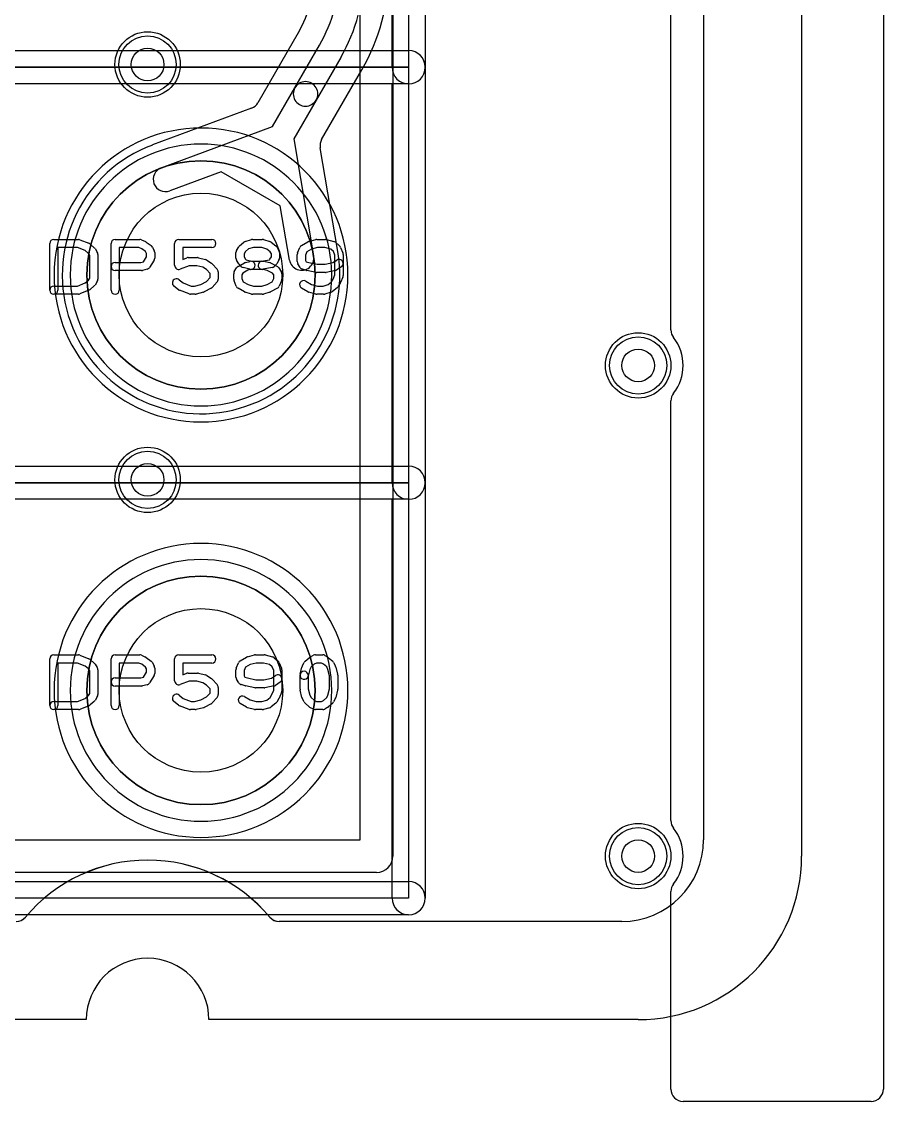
# Model space of a CAD drawing. Extents: x 0 to 20.5, y -0.5 to 20.
# Drawn here: x 15.23 to 20.5, y -0.5 to 6.1 of the extents above; entities that cross this region are included whole.
import ezdxf

# ---------------------------------------------------------------- set-up
doc = ezdxf.new("R2010")
doc.units = 0
for name, color, linetype in [('Hole', 1, 'CONTINUOUS'), ('L1', 3, 'CONTINUOUS'), ('L2', 3, 'CONTINUOUS'), ('L3', 3, 'CONTINUOUS'), ('L4', 3, 'CONTINUOUS'), ('Outline', 7, 'CONTINUOUS'), ('PartsArea-A', 111, 'CONTINUOUS'), ('PartsArea-B', 111, 'CONTINUOUS'), ('PartsSilk-A', 221, 'CONTINUOUS'), ('Resist-A', 2, 'CONTINUOUS'), ('Resist-B', 2, 'CONTINUOUS'), ('Silk-A', 140, 'CONTINUOUS')]:
    doc.layers.add(name, color=color, linetype=linetype)

msp = doc.modelspace()

# ---------------------------------------------------------------- linework, layer by layer
at = {"layer": 'Hole'}
for centre, radius in [((16, 5.84), 0.1), ((16.32649, 4.55283), 0.5), ((19, 4), 0.1), ((16, 3.3), 0.1), ((16.32649, 2.01283), 0.5), ((19, 1), 0.1)]:
    msp.add_circle(centre, radius, dxfattribs=at)
at = {"layer": 'L1'}
for p, q in [((19.4, 14.42503), (19.4, 1.1)), ((18.9, 0.6), (16.80429, 0.6))]:
    msp.add_line(p, q, dxfattribs=at)
for centre, radius in [((16, 5.84), 0.2), ((16.32649, 4.55283), 0.6985), ((19, 4), 0.2), ((16, 3.3), 0.2), ((16.32649, 2.01283), 0.6985), ((19, 1), 0.2)]:
    msp.add_circle(centre, radius, dxfattribs=at)
for centre, radius, start, end in [((16.32649, 4.55283), 0.89854, 90, -90), ((16.32649, 4.55283), 0.89854, -90, 90), ((16.32649, 2.01283), 0.89854, 90, -90), ((16.32649, 2.01283), 0.89854, -90, 90), ((18.9, 1.1), 0.5, -90, 0), ((16, -0.00002), 0.97501, 40.036559, 139.994291), ((15.19573, 0.67498), 0.07498, -63.434949, -40.006151), ((16.8039, 0.67541), 0.07497, -139.961548, -139.848016), ((16.80426, 0.67498), 0.07497, -140.276628, -135), ((16.80429, 0.67501), 0.07501, -135, -90)]:
    msp.add_arc(centre, radius, start, end, dxfattribs=at)
at = {"layer": 'L2'}
for p, q in [((19.4, 14.53825), (19.4, 1.1)), ((18.9, 0.6), (16.80429, 0.6))]:
    msp.add_line(p, q, dxfattribs=at)
for centre in [(16, 5.84), (19, 4), (16, 3.3), (19, 1)]:
    msp.add_circle(centre, 0.2, dxfattribs=at)
for centre, radius, start, end in [((16.32649, 4.55283), 0.80004, 90, -90), ((16.32649, 4.55283), 0.80004, -90, 90), ((16.32649, 2.01283), 0.80004, 90, -90), ((16.32649, 2.01283), 0.80004, -90, 90), ((18.9, 1.1), 0.5, -90, 0), ((16, -0.00002), 0.97501, 40.036559, 139.994291), ((15.19573, 0.67498), 0.07498, -90.015283, -40.006151), ((16.8039, 0.67541), 0.07497, -139.961548, -139.848016), ((16.80426, 0.67498), 0.07497, -140.276628, -135), ((16.80429, 0.67501), 0.07501, -135, -90)]:
    msp.add_arc(centre, radius, start, end, dxfattribs=at)
at = {"layer": 'L3'}
for p, q in [((19.4, 14.53823), (19.4, 1.1)), ((16.92112, 6.03284), (16.67455, 5.60579)), ((16.90078, 5.69753), (17.05108, 5.95786)), ((17.18098, 5.88286), (17.03068, 5.62253)), ((17.06434, 5.38077), (17.31092, 5.80784)), ((16.76399, 5.4606), (16.90078, 5.69753)), ((17.03068, 5.62253), (16.89389, 5.3856)), ((16.63574, 5.57301), (16.03089, 5.34822)), ((16.08316, 5.20758), (16.76399, 5.4606)), ((16.89389, 5.3856), (17.01518, 4.66948)), ((17.16272, 4.69682), (17.05535, 5.33075)), ((16.44955, 5.18373), (16.13542, 5.06698)), ((16.81132, 4.97486), (16.44955, 5.18373)), ((16.86728, 4.64444), (16.81132, 4.97486)), ((18.9, 0.6), (16.80427, 0.6))]:
    msp.add_line(p, q, dxfattribs=at)
for centre, radius in [((16, 5.84), 0.2), ((16.32649, 4.55283), 0.6985), ((19, 4), 0.2), ((16, 3.3), 0.2), ((19, 1), 0.2)]:
    msp.add_circle(centre, radius, dxfattribs=at)
for centre, radius, start, end in [((16.24996, 6.42038), 0.77499, -29.884449, -0.72602), ((16.25, 6.42035), 0.925, -29.999372, 0), ((16.25, 6.42035), 1.075, -29.999467, 0), ((16.25, 6.42036), 1.22504, -29.999901, 0), ((16.85619, 6.07033), 0.07498, -30.001752, -28.776976), ((16.96573, 5.66003), 0.075, 149.999272, -29.999737), ((16.96573, 5.66003), 0.075, -30.000728, 150.000086), ((16.60962, 5.64328), 0.07498, -69.60944, -30.001752), ((16.10929, 5.13728), 0.22504, 110.388573, 110.801888), ((17.12927, 5.34327), 0.07497, 149.991631, -170.386913), ((16.32648, 4.55282), 0.84854, 110.520482, 9.700654), ((16.00275, 5.41773), 0.07497, -69.478841, -69.200639), ((16.10929, 5.13728), 0.075, 110.389735, -69.612911), ((17.23679, 4.70843), 0.07497, -171.091735, -170.301475), ((16.94123, 4.65696), 0.075, -170.39074, 9.612992), ((16.32649, 2.01283), 0.80004, 90, -90), ((16.32649, 2.01283), 0.80004, -90, 90), ((18.9, 1.1), 0.5, -90, 0), ((16, 0), 0.975, 40.004809, 139.995191), ((15.19573, 0.67497), 0.07497, -90, -40.000298), ((16.80427, 0.67497), 0.07497, -139.999702, -90)]:
    msp.add_arc(centre, radius, start, end, dxfattribs=at)
at = {"layer": 'L4'}
for p, q in [((19.4, 14.42503), (19.4, 1.1)), ((18.9, 0.6), (16.80429, 0.6))]:
    msp.add_line(p, q, dxfattribs=at)
for centre, radius in [((16, 5.84), 0.2), ((16.32649, 4.55283), 0.6985), ((19, 4), 0.2), ((16, 3.3), 0.2), ((16.32649, 2.01283), 0.6985), ((19, 1), 0.2)]:
    msp.add_circle(centre, radius, dxfattribs=at)
for centre, radius, start, end in [((16.32649, 4.55283), 0.89854, 90, -90), ((16.32649, 4.55283), 0.89854, -90, 90), ((16.32649, 2.01283), 0.89854, 90, -90), ((16.32649, 2.01283), 0.89854, -90, 90), ((18.9, 1.1), 0.5, -90, 0), ((16, -0.00002), 0.97501, 40.036559, 139.994291), ((15.19573, 0.67498), 0.07498, -63.434949, -40.006151), ((16.8039, 0.67541), 0.07497, -139.961548, -139.848016), ((16.80426, 0.67498), 0.07497, -140.276628, -135), ((16.80429, 0.67501), 0.07501, -135, -90)]:
    msp.add_arc(centre, radius, start, end, dxfattribs=at)
at = {"layer": 'Outline'}
for p, q in [((20, 15), (20, 1)), ((15.625, 0), (4.375, 0)), ((19, 0), (16.375, 0))]:
    msp.add_line(p, q, dxfattribs=at)
for centre, radius, start, end in [((19, 1), 1, -90, 0), ((16, 0), 0.375, 0, 180)]:
    msp.add_arc(centre, radius, start, end, dxfattribs=at)
at = {"layer": 'PartsArea-A'}
for p, q in [((17.59649, 8.36283), (17.59649, 5.82283)), ((17.59649, 5.82283), (15.05649, 5.82283)), ((15.05649, 5.82283), (17.59649, 5.82283)), ((17.59649, 5.82283), (17.59649, 3.28283)), ((17.59649, 3.28283), (15.05649, 3.28283)), ((15.05649, 3.28283), (17.59649, 3.28283)), ((17.59649, 3.28283), (17.59649, 0.74283)), ((17.59649, 0.74283), (15.05649, 0.74283))]:
    msp.add_line(p, q, dxfattribs=at)
at = {"layer": 'PartsArea-B'}
for centre, start, end in [((16.32649, 4.55283), 0, 180), ((16.32649, 4.55283), 180, 0), ((16.32649, 2.01283), 0, 180), ((16.32649, 2.01283), 180, 0)]:
    msp.add_arc(centre, 0.6985, start, end, dxfattribs=at)
at = {"layer": 'PartsSilk-A'}
for p, q in [((17.69809, 8.36283), (17.69809, 5.82283)), ((17.49489, 5.82283), (17.49489, 8.26123)), ((15.05649, 5.92443), (17.59649, 5.92443)), ((15.05649, 5.92443), (17.59649, 5.92443)), ((17.69809, 5.82283), (17.69809, 3.28283)), ((17.59649, 5.72123), (15.05649, 5.72123)), ((17.49489, 5.72123), (15.05649, 5.72123)), ((17.49489, 3.28283), (17.49489, 5.72123)), ((15.42649, 4.77042), (15.57649, 4.77042)), ((15.58577, 4.76863), (15.64133, 4.74641)), ((15.80149, 4.77042), (15.95149, 4.77042)), ((15.96164, 4.76827), (15.98664, 4.75716)), ((15.99119, 4.75453), (16.02175, 4.73231)), ((16.19038, 4.77042), (16.39316, 4.77042)), ((16.5974, 4.75835), (16.63629, 4.76946)), ((16.64316, 4.77042), (16.70149, 4.77042)), ((16.70836, 4.76946), (16.74725, 4.75835)), ((16.756, 4.75383), (16.78378, 4.73161)), ((16.94187, 4.7338), (16.98076, 4.75602)), ((16.98672, 4.75847), (17.02838, 4.76958)), ((17.03482, 4.77042), (17.0876, 4.77042)), ((17.09366, 4.76967), (17.13811, 4.75856)), ((15.40149, 4.46024), (15.40149, 4.74542)), ((15.57168, 4.72042), (15.45149, 4.72042)), ((15.45149, 4.72042), (15.45149, 4.46024)), ((15.61871, 4.70161), (15.57168, 4.72042)), ((15.63775, 4.68468), (15.61871, 4.70161)), ((15.64866, 4.74189), (15.67366, 4.71967)), ((15.67825, 4.71422), (15.69213, 4.692)), ((15.77649, 4.46024), (15.77649, 4.74542)), ((15.94619, 4.72042), (15.82649, 4.72042)), ((15.82649, 4.72042), (15.82649, 4.46024)), ((15.96392, 4.71254), (15.94619, 4.72042)), ((15.98742, 4.69546), (15.96392, 4.71254)), ((15.99316, 4.68397), (15.98742, 4.69546)), ((16.02941, 4.72327), (16.04052, 4.70105)), ((16.04316, 4.68987), (16.04316, 4.65653)), ((16.16538, 4.61209), (16.16538, 4.74542)), ((16.39316, 4.72042), (16.21538, 4.72042)), ((16.21538, 4.72042), (16.21538, 4.64837)), ((16.54038, 4.65653), (16.54038, 4.68987)), ((16.54418, 4.70312), (16.55807, 4.72534)), ((16.56266, 4.73078), (16.58766, 4.753)), ((16.59856, 4.69579), (16.59038, 4.6827)), ((16.61662, 4.71184), (16.59856, 4.69579)), ((16.64666, 4.72042), (16.61662, 4.71184)), ((16.69799, 4.72042), (16.64666, 4.72042)), ((16.72869, 4.71165), (16.69799, 4.72042)), ((16.74922, 4.69523), (16.72869, 4.71165)), ((16.75705, 4.6827), (16.74922, 4.69523)), ((16.78936, 4.72534), (16.80325, 4.70312)), ((16.80705, 4.68987), (16.80705, 4.65653)), ((16.9173, 4.68838), (16.93119, 4.72171)), ((16.97407, 4.69461), (16.96538, 4.67376)), ((17.00274, 4.71099), (16.97407, 4.69461)), ((17.0381, 4.72042), (17.00274, 4.71099)), ((17.08452, 4.72042), (17.0381, 4.72042)), ((17.12003, 4.71154), (17.08452, 4.72042)), ((17.13617, 4.6972), (17.12003, 4.71154)), ((17.14593, 4.67376), (17.13617, 4.6972)), ((17.14866, 4.753), (17.17366, 4.73078)), ((17.18013, 4.7217), (17.19401, 4.68837)), ((15.64593, 4.67159), (15.63775, 4.68468)), ((15.64593, 4.53407), (15.64593, 4.67159)), ((15.69593, 4.67876), (15.69593, 4.5269)), ((15.80149, 4.62968), (15.95932, 4.62968)), ((15.95932, 4.62968), (15.97441, 4.6337)), ((15.97441, 4.6337), (15.99316, 4.6637)), ((15.99316, 4.6637), (15.99316, 4.68397)), ((16.03936, 4.64328), (16.01158, 4.59884)), ((16.21538, 4.64837), (16.23981, 4.65767)), ((16.24871, 4.65931), (16.30427, 4.65931)), ((16.31033, 4.65856), (16.35477, 4.64745)), ((16.36258, 4.644), (16.39036, 4.62548)), ((16.39492, 4.62158), (16.42548, 4.58825)), ((16.55807, 4.62106), (16.54418, 4.64328)), ((16.55298, 4.60417), (16.59187, 4.62639)), ((16.59038, 4.6827), (16.59038, 4.6637)), ((16.59038, 4.6637), (16.59896, 4.64998)), ((16.59783, 4.62884), (16.62561, 4.63625)), ((16.59896, 4.64998), (16.60331, 4.64563)), ((16.60331, 4.64563), (16.63533, 4.63709)), ((16.63533, 4.63709), (16.7126, 4.63709)), ((16.69659, 4.6366), (16.74473, 4.64623)), ((16.71904, 4.63625), (16.74682, 4.62884)), ((16.74473, 4.64623), (16.74847, 4.64998)), ((16.74847, 4.64998), (16.75705, 4.6637)), ((16.75214, 4.62674), (16.79381, 4.60452)), ((16.75705, 4.6637), (16.75705, 4.6827)), ((16.80325, 4.64328), (16.78936, 4.62106)), ((16.91538, 4.63431), (16.91538, 4.67876)), ((16.96538, 4.67376), (16.96538, 4.64148)), ((16.96538, 4.64148), (16.97045, 4.63337)), ((16.97045, 4.63337), (16.98529, 4.62897)), ((16.98529, 4.62897), (17.0373, 4.61857)), ((17.08512, 4.61857), (17.13341, 4.62822)), ((17.13341, 4.62822), (17.15706, 4.644)), ((17.14593, 4.55413), (17.14593, 4.67376)), ((17.19593, 4.67876), (17.19593, 4.54913)), ((15.9626, 4.57968), (15.80149, 4.57968)), ((15.99682, 4.58793), (15.96904, 4.58052)), ((16.25331, 4.60931), (16.19928, 4.58873)), ((16.30119, 4.60931), (16.25331, 4.60931)), ((16.33845, 4.6), (16.30119, 4.60931)), ((16.36011, 4.58556), (16.33845, 4.6)), ((16.38205, 4.56162), (16.36011, 4.58556)), ((16.38205, 4.53663), (16.38205, 4.56162)), ((16.43205, 4.57135), (16.43205, 4.5269)), ((16.52649, 4.5269), (16.52649, 4.56024)), ((16.53029, 4.57349), (16.54418, 4.59571)), ((16.5727, 4.60552), (16.56159, 4.61663)), ((16.58324, 4.56387), (16.57649, 4.55307)), ((16.61385, 4.58136), (16.58324, 4.56387)), ((16.62561, 4.58793), (16.58394, 4.59904)), ((16.63849, 4.58793), (16.61385, 4.58136)), ((16.70932, 4.58709), (16.63205, 4.58709)), ((16.76195, 4.59869), (16.70639, 4.58758)), ((16.73116, 4.58127), (16.70932, 4.58709)), ((16.76439, 4.56355), (16.73116, 4.58127)), ((16.77093, 4.55307), (16.76439, 4.56355)), ((16.78584, 4.61663), (16.77473, 4.60552)), ((16.80325, 4.5957), (16.81713, 4.57348)), ((16.82093, 4.56024), (16.82093, 4.5269)), ((16.93307, 4.59884), (16.91918, 4.62106)), ((16.97217, 4.58071), (16.94717, 4.58812)), ((17.02992, 4.56906), (16.97437, 4.58017)), ((17.0876, 4.56857), (17.03482, 4.56857)), ((17.0373, 4.61857), (17.08512, 4.61857)), ((17.14806, 4.58017), (17.0925, 4.56906)), ((17.1848, 4.6024), (17.15703, 4.58388)), ((15.57168, 4.48524), (15.61871, 4.50405)), ((15.61871, 4.50405), (15.63775, 4.52098)), ((15.63775, 4.52098), (15.64593, 4.53407)), ((15.69213, 4.51366), (15.67825, 4.49144)), ((16.19211, 4.5242), (16.21683, 4.50443)), ((16.21683, 4.50443), (16.2672, 4.48524)), ((16.2873, 4.48524), (16.32577, 4.49486)), ((16.32577, 4.49486), (16.36095, 4.51362)), ((16.36095, 4.51362), (16.38205, 4.53663)), ((16.42548, 4.51), (16.39492, 4.47667)), ((16.5423, 4.48395), (16.52841, 4.51728)), ((16.57649, 4.55307), (16.57649, 4.5319)), ((16.57649, 4.5319), (16.58518, 4.51105)), ((16.58518, 4.51105), (16.61405, 4.49456)), ((16.61405, 4.49456), (16.64666, 4.48524)), ((16.69799, 4.48524), (16.73096, 4.49466)), ((16.73096, 4.49466), (16.76241, 4.51143)), ((16.76241, 4.51143), (16.77093, 4.5319)), ((16.77093, 4.5319), (16.77093, 4.55307)), ((16.81901, 4.51729), (16.80513, 4.48396)), ((16.96667, 4.51528), (17.00274, 4.49467)), ((17.00274, 4.49467), (17.0381, 4.48524)), ((17.07299, 4.48524), (17.10369, 4.49401)), ((17.10369, 4.49401), (17.12422, 4.51043)), ((17.12422, 4.51043), (17.13476, 4.5273)), ((17.13476, 4.5273), (17.14593, 4.55413)), ((17.17825, 4.50254), (17.16436, 4.48032)), ((17.19401, 4.53952), (17.18013, 4.50618)), ((15.42649, 4.48524), (15.57168, 4.48524)), ((15.57649, 4.43524), (15.42649, 4.43524)), ((15.64133, 4.45925), (15.58577, 4.43703)), ((15.67366, 4.48599), (15.64866, 4.46377)), ((16.18865, 4.46294), (16.16087, 4.48516)), ((16.2537, 4.43688), (16.19537, 4.4591)), ((16.29038, 4.43524), (16.2626, 4.43524)), ((16.2672, 4.48524), (16.2873, 4.48524)), ((16.34088, 4.4471), (16.29644, 4.43599)), ((16.38825, 4.47151), (16.34658, 4.44929)), ((16.59187, 4.44964), (16.55298, 4.47186)), ((16.63629, 4.4362), (16.5974, 4.44731)), ((16.70149, 4.43524), (16.64316, 4.43524)), ((16.64666, 4.48524), (16.69799, 4.48524)), ((16.74725, 4.44731), (16.70836, 4.4362)), ((16.79381, 4.47151), (16.75214, 4.44929)), ((16.98076, 4.44964), (16.94187, 4.47186)), ((17.02838, 4.43608), (16.98672, 4.44719)), ((17.07649, 4.43524), (17.03482, 4.43524)), ((17.0381, 4.48524), (17.07299, 4.48524)), ((17.12225, 4.44731), (17.08336, 4.4362)), ((17.15878, 4.47405), (17.131, 4.45183)), ((15.05649, 3.38443), (17.59649, 3.38443)), ((15.05649, 3.38443), (17.59649, 3.38443)), ((17.69809, 3.28283), (17.69809, 0.74283)), ((17.59649, 3.18123), (15.05649, 3.18123)), ((17.49489, 3.18123), (15.05649, 3.18123)), ((17.49489, 0.74283), (17.49489, 3.18123)), ((15.40149, 1.92024), (15.40149, 2.20542)), ((15.42649, 2.23042), (15.57649, 2.23042)), ((15.57168, 2.18042), (15.45149, 2.18042)), ((15.45149, 2.18042), (15.45149, 1.92024)), ((15.61871, 2.16161), (15.57168, 2.18042)), ((15.58577, 2.22863), (15.64133, 2.20641)), ((15.64866, 2.20189), (15.67366, 2.17967)), ((15.77649, 1.92024), (15.77649, 2.20542)), ((15.80149, 2.23042), (15.95149, 2.23042)), ((15.94619, 2.18042), (15.82649, 2.18042)), ((15.82649, 2.18042), (15.82649, 1.92024)), ((15.96392, 2.17254), (15.94619, 2.18042)), ((15.96164, 2.22827), (15.98664, 2.21716)), ((15.99119, 2.21453), (16.02175, 2.19231)), ((16.02941, 2.18327), (16.04052, 2.16105)), ((16.16538, 2.07209), (16.16538, 2.20542)), ((16.19038, 2.23042), (16.39316, 2.23042)), ((16.39316, 2.18042), (16.21538, 2.18042)), ((16.21538, 2.18042), (16.21538, 2.10837)), ((16.5423, 2.14838), (16.55619, 2.18171)), ((16.56687, 2.1938), (16.60576, 2.21602)), ((16.61172, 2.21847), (16.65338, 2.22958)), ((16.6631, 2.18042), (16.62774, 2.17099)), ((16.65982, 2.23042), (16.7126, 2.23042)), ((16.70952, 2.18042), (16.6631, 2.18042)), ((16.74503, 2.17154), (16.70952, 2.18042)), ((16.71866, 2.22967), (16.76311, 2.21856)), ((16.77366, 2.213), (16.79866, 2.19078)), ((16.80513, 2.1817), (16.81901, 2.14837)), ((16.9458, 2.16105), (16.95691, 2.18327)), ((16.96266, 2.19078), (16.98766, 2.213)), ((16.99309, 2.21667), (17.01531, 2.22778)), ((17.03239, 2.18042), (17.01841, 2.17343)), ((17.02649, 2.23042), (17.07093, 2.23042)), ((17.06429, 2.18042), (17.03239, 2.18042)), ((17.07572, 2.17389), (17.06429, 2.18042)), ((17.08333, 2.22713), (17.10278, 2.21602)), ((17.10699, 2.213), (17.13199, 2.19078)), ((17.13774, 2.18327), (17.14885, 2.16105)), ((15.63775, 2.14468), (15.61871, 2.16161)), ((15.64593, 2.13159), (15.63775, 2.14468)), ((15.64593, 1.99407), (15.64593, 2.13159)), ((15.67825, 2.17422), (15.69213, 2.152)), ((15.69593, 2.13876), (15.69593, 1.9869)), ((15.98742, 2.15546), (15.96392, 2.17254)), ((15.97441, 2.0937), (15.99316, 2.1237)), ((15.99316, 2.14397), (15.98742, 2.15546)), ((15.99316, 2.1237), (15.99316, 2.14397)), ((16.04316, 2.14987), (16.04316, 2.11653)), ((16.21538, 2.10837), (16.23981, 2.11767)), ((16.24871, 2.11931), (16.30427, 2.11931)), ((16.31033, 2.11856), (16.35477, 2.10745)), ((16.54038, 2.09431), (16.54038, 2.13876)), ((16.59907, 2.15461), (16.59038, 2.13376)), ((16.59038, 2.13376), (16.59038, 2.10148)), ((16.62774, 2.17099), (16.59907, 2.15461)), ((16.76117, 2.1572), (16.74503, 2.17154)), ((16.77093, 2.13376), (16.76117, 2.1572)), ((16.77093, 2.01413), (16.77093, 2.13376)), ((16.82093, 2.13876), (16.82093, 2.00913)), ((16.9328, 2.11148), (16.94391, 2.15593)), ((16.99175, 2.14114), (16.9813, 2.09936)), ((16.99948, 2.1566), (16.99175, 2.14114)), ((17.01841, 2.17343), (16.99948, 2.1566)), ((17.09517, 2.1566), (17.07572, 2.17389)), ((17.1029, 2.14114), (17.09517, 2.1566)), ((17.1126, 2.10234), (17.1029, 2.14114)), ((17.15074, 2.15593), (17.16185, 2.11148)), ((15.80149, 2.08968), (15.95932, 2.08968)), ((15.95932, 2.08968), (15.97441, 2.0937)), ((15.99682, 2.04793), (15.96904, 2.04052)), ((16.03936, 2.10328), (16.01158, 2.05884)), ((16.25331, 2.06931), (16.19928, 2.04873)), ((16.30119, 2.06931), (16.25331, 2.06931)), ((16.33845, 2.06), (16.30119, 2.06931)), ((16.36011, 2.04556), (16.33845, 2.06)), ((16.36258, 2.104), (16.39036, 2.08548)), ((16.39492, 2.08158), (16.42548, 2.04825)), ((16.55807, 2.05884), (16.54418, 2.08106)), ((16.59717, 2.04071), (16.57217, 2.04812)), ((16.59038, 2.10148), (16.59545, 2.09337)), ((16.59545, 2.09337), (16.61029, 2.08897)), ((16.61029, 2.08897), (16.6623, 2.07857)), ((16.6623, 2.07857), (16.71012, 2.07857)), ((16.71012, 2.07857), (16.75841, 2.08822)), ((16.75841, 2.08822), (16.78206, 2.104)), ((16.8098, 2.0624), (16.78203, 2.04388)), ((16.93205, 2.02024), (16.93205, 2.10542)), ((16.98205, 2.10542), (16.98205, 2.02332)), ((17.1126, 2.02332), (17.1126, 2.10234)), ((17.1626, 2.10542), (17.1626, 2.02024)), ((15.61871, 1.96405), (15.63775, 1.98098)), ((15.63775, 1.98098), (15.64593, 1.99407)), ((15.9626, 2.03968), (15.80149, 2.03968)), ((16.19211, 1.9842), (16.21683, 1.96443)), ((16.38205, 2.02162), (16.36011, 2.04556)), ((16.36095, 1.97362), (16.38205, 1.99663)), ((16.38205, 1.99663), (16.38205, 2.02162)), ((16.43205, 2.03135), (16.43205, 1.9869)), ((16.65492, 2.02906), (16.59937, 2.04017)), ((16.7126, 2.02857), (16.65982, 2.02857)), ((16.77306, 2.04017), (16.7175, 2.02906)), ((16.74922, 1.97043), (16.75976, 1.9873)), ((16.75976, 1.9873), (16.77093, 2.01413)), ((16.81901, 1.99952), (16.80513, 1.96618)), ((16.94391, 1.96973), (16.9328, 2.01418)), ((16.98205, 2.02332), (16.99175, 1.98452)), ((16.99175, 1.98452), (16.99948, 1.96906)), ((17.09517, 1.96906), (17.1029, 1.98452)), ((17.1029, 1.98452), (17.1126, 2.02332)), ((17.16185, 2.01418), (17.15074, 1.96973)), ((15.42649, 1.94524), (15.57168, 1.94524)), ((15.57168, 1.94524), (15.61871, 1.96405)), ((15.64133, 1.91925), (15.58577, 1.89703)), ((15.67366, 1.94599), (15.64866, 1.92377)), ((15.69213, 1.97366), (15.67825, 1.95144)), ((16.18865, 1.92294), (16.16087, 1.94516)), ((16.2537, 1.89688), (16.19537, 1.9191)), ((16.21683, 1.96443), (16.2672, 1.94524)), ((16.2672, 1.94524), (16.2873, 1.94524)), ((16.2873, 1.94524), (16.32577, 1.95486)), ((16.32577, 1.95486), (16.36095, 1.97362)), ((16.38825, 1.93151), (16.34658, 1.90929)), ((16.42548, 1.97), (16.39492, 1.93667)), ((16.60576, 1.90964), (16.56687, 1.93186)), ((16.59167, 1.97528), (16.62774, 1.95467)), ((16.62774, 1.95467), (16.6631, 1.94524)), ((16.6631, 1.94524), (16.69799, 1.94524)), ((16.69799, 1.94524), (16.72869, 1.95401)), ((16.72869, 1.95401), (16.74922, 1.97043)), ((16.78378, 1.93405), (16.756, 1.91183)), ((16.80325, 1.96254), (16.78936, 1.94032)), ((16.95691, 1.94239), (16.9458, 1.96461)), ((16.98766, 1.91266), (16.96266, 1.93488)), ((16.99948, 1.96906), (17.01841, 1.95223)), ((17.01841, 1.95223), (17.03239, 1.94524)), ((17.03239, 1.94524), (17.06429, 1.94524)), ((17.06429, 1.94524), (17.07572, 1.95177)), ((17.07572, 1.95177), (17.09517, 1.96906)), ((17.13199, 1.93488), (17.10699, 1.91266)), ((17.14885, 1.96461), (17.13774, 1.94239)), ((15.57649, 1.89524), (15.42649, 1.89524)), ((16.29038, 1.89524), (16.2626, 1.89524)), ((16.34088, 1.9071), (16.29644, 1.89599)), ((16.65338, 1.89608), (16.61172, 1.90719)), ((16.70149, 1.89524), (16.65982, 1.89524)), ((16.74725, 1.90731), (16.70836, 1.8962)), ((17.01531, 1.89788), (16.99309, 1.90899)), ((17.07093, 1.89524), (17.02649, 1.89524)), ((17.10278, 1.90964), (17.08333, 1.89853)), ((15.05649, 0.84443), (17.59649, 0.84443)), ((17.59649, 0.64123), (15.05649, 0.64123))]:
    msp.add_line(p, q, dxfattribs=at)
for centre, radius, start, end in [((17.59649, 5.82283), 0.1016, -90, 90), ((17.59649, 5.82283), 0.1016, 0, 90), ((17.59649, 5.82283), 0.1016, 180, 0), ((15.42649, 4.74542), 0.025, 90, 180), ((15.57649, 4.74542), 0.025, 68.207103, 90), ((15.80149, 4.74542), 0.025, 90, 180), ((15.95149, 4.74542), 0.025, 66.049145, 90), ((15.97649, 4.73431), 0.025, 53.982737, 66.039637), ((16.19038, 4.74542), 0.025, 90, 180), ((16.39316, 4.74542), 0.025, -90, 90), ((16.60427, 4.73431), 0.025, 105.948544, 131.62783), ((16.64316, 4.74542), 0.025, 90, 105.948544), ((16.70149, 4.74542), 0.025, 74.051456, 90), ((16.74038, 4.73431), 0.025, 51.333033, 74.051456), ((16.99316, 4.73431), 0.025, 104.925513, 119.741708), ((17.03482, 4.74542), 0.025, 90, 104.932273), ((17.0876, 4.74542), 0.025, 75.969316, 90), ((17.13205, 4.73431), 0.025, 48.372169, 75.96679), ((15.63205, 4.7232), 0.025, 48.372169, 68.202147), ((15.65705, 4.70098), 0.025, 31.985944, 48.369306), ((15.67093, 4.67876), 0.025, 0, 31.991474), ((16.00705, 4.71209), 0.025, 26.565051, 53.979316), ((16.01816, 4.68987), 0.025, 0, 26.565051), ((16.56538, 4.68987), 0.025, 147.994617, 180), ((16.57927, 4.71209), 0.025, 131.627831, 147.994617), ((16.76816, 4.71209), 0.025, 32.005383, 51.333033), ((16.78205, 4.68987), 0.025, 0, 32.005383), ((16.94038, 4.67876), 0.025, 157.373085, 180), ((16.95427, 4.71209), 0.025, 119.733511, 157.376473), ((17.15705, 4.71209), 0.025, 22.605762, 48.369306), ((17.17093, 4.67876), 0.025, 0, 22.608878), ((15.80149, 4.60468), 0.025, 90, -90), ((16.01816, 4.65653), 0.025, -32.005383, 0), ((16.24871, 4.63431), 0.025, 90, 110.853641), ((16.30427, 4.63431), 0.025, 75.969316, 90), ((16.34871, 4.6232), 0.025, 56.303576, 75.963757), ((16.37649, 4.60468), 0.025, 42.5203, 56.309933), ((16.56538, 4.65653), 0.025, 180, -147.994617), ((16.60427, 4.60468), 0.025, 104.925513, 119.741708), ((16.63205, 4.61209), 0.025, -75.074487, 104.935268), ((16.70149, 4.61209), 0.025, 101.305437, -78.692051), ((16.7126, 4.61209), 0.025, 75.074487, 90), ((16.74038, 4.60468), 0.025, 61.938299, 75.064732), ((16.78205, 4.65653), 0.025, -32.005383, 0), ((16.94038, 4.63431), 0.025, 180, -147.989981), ((17.17093, 4.6232), 0.025, -56.303576, 123.699589), ((15.9626, 4.60468), 0.025, -90, -75.064732), ((15.99038, 4.61209), 0.025, -75.074487, -32.010019), ((16.19038, 4.61209), 0.025, 180, -69.143502), ((16.40705, 4.57135), 0.025, 0, 42.517452), ((16.55149, 4.56024), 0.025, 147.994617, 180), ((16.56538, 4.58246), 0.025, 119.733511, 147.989981), ((16.57927, 4.63431), 0.025, -147.994617, -135), ((16.59038, 4.6232), 0.025, -135, -104.925513), ((16.63205, 4.61209), 0.025, -104.925513, -90), ((16.75705, 4.6232), 0.025, -78.694563, -45), ((16.76816, 4.63431), 0.025, -45, -32.005383), ((16.78205, 4.58246), 0.025, 31.985944, 61.931795), ((16.79593, 4.56024), 0.025, 0, 31.991474), ((16.95427, 4.61209), 0.025, -147.994617, -106.509823), ((16.97927, 4.60468), 0.025, -106.499478, -101.309932), ((17.03482, 4.59357), 0.025, -101.305437, -90), ((17.0876, 4.59357), 0.025, -90, -78.692051), ((17.14316, 4.60468), 0.025, -78.694563, -56.300411), ((15.65705, 4.50468), 0.025, -48.372169, -31.991474), ((15.67093, 4.5269), 0.025, -31.985944, 0), ((16.17649, 4.50468), 0.025, 51.333033, -128.654777), ((16.40705, 4.5269), 0.025, -42.5203, 0), ((16.55149, 4.5269), 0.025, 180, -157.376473), ((16.79593, 4.5269), 0.025, -22.605762, 0), ((16.95427, 4.49357), 0.025, 60.266489, -119.741708), ((17.15705, 4.51579), 0.025, -32.005383, -22.602779), ((17.17093, 4.54913), 0.025, -22.605762, 0), ((15.42649, 4.46024), 0.025, 90, -90), ((15.42649, 4.46024), 0.025, 180, 0), ((15.57649, 4.46024), 0.025, -90, -68.202147), ((15.63205, 4.48246), 0.025, -68.207103, -48.369306), ((15.80149, 4.46024), 0.025, 180, 0), ((16.20427, 4.48246), 0.025, -128.666967, -110.853641), ((16.2626, 4.46024), 0.025, -110.856498, -90), ((16.29038, 4.46024), 0.025, -90, -75.963757), ((16.33482, 4.47135), 0.025, -75.969316, -61.931795), ((16.37649, 4.49357), 0.025, -61.938299, -42.517452), ((16.56538, 4.49357), 0.025, -157.373085, -119.741708), ((16.60427, 4.47135), 0.025, -119.733511, -105.94345), ((16.64316, 4.46024), 0.025, -105.948544, -90), ((16.70149, 4.46024), 0.025, -90, -74.05655), ((16.74038, 4.47135), 0.025, -74.051456, -61.931795), ((16.78205, 4.49357), 0.025, -61.938299, -22.608878), ((16.99316, 4.47135), 0.025, -119.733511, -104.932273), ((17.03482, 4.46024), 0.025, -104.925513, -90), ((17.07649, 4.46024), 0.025, -90, -74.05655), ((17.11538, 4.47135), 0.025, -74.051456, -51.345223), ((17.14316, 4.49357), 0.025, -51.333033, -32.010019), ((17.59649, 3.28283), 0.1016, -90, 90), ((17.59649, 3.28283), 0.1016, 0, 90), ((17.59649, 3.28283), 0.1016, 180, 0), ((15.42649, 2.20542), 0.025, 90, 180), ((15.57649, 2.20542), 0.025, 68.207103, 90), ((15.63205, 2.1832), 0.025, 48.372169, 68.202147), ((15.65705, 2.16098), 0.025, 31.985944, 48.369306), ((15.80149, 2.20542), 0.025, 90, 180), ((15.95149, 2.20542), 0.025, 66.049145, 90), ((15.97649, 2.19431), 0.025, 53.982737, 66.039637), ((16.00705, 2.17209), 0.025, 26.565051, 53.979316), ((16.19038, 2.20542), 0.025, 90, 180), ((16.39316, 2.20542), 0.025, -90, 90), ((16.57927, 2.17209), 0.025, 119.733511, 157.376473), ((16.61816, 2.19431), 0.025, 104.925513, 119.741708), ((16.65982, 2.20542), 0.025, 90, 104.932273), ((16.7126, 2.20542), 0.025, 75.969316, 90), ((16.75705, 2.19431), 0.025, 48.372169, 75.96679), ((16.78205, 2.17209), 0.025, 22.605762, 48.369306), ((16.97927, 2.17209), 0.025, 131.627831, 153.434949), ((17.00427, 2.19431), 0.025, 116.565051, 131.62783), ((17.02649, 2.20542), 0.025, 90, 116.565051), ((17.07093, 2.20542), 0.025, 60.266489, 90), ((17.09038, 2.19431), 0.025, 48.372169, 60.266489), ((17.11538, 2.17209), 0.025, 26.565051, 48.37217), ((15.67093, 2.13876), 0.025, 0, 31.991474), ((16.01816, 2.11653), 0.025, -32.005383, 0), ((16.01816, 2.14987), 0.025, 0, 26.565051), ((16.24871, 2.09431), 0.025, 90, 110.853641), ((16.30427, 2.09431), 0.025, 75.969316, 90), ((16.56538, 2.13876), 0.025, 157.373085, 180), ((16.79593, 2.13876), 0.025, 0, 22.608878), ((16.95705, 2.10542), 0.025, 0, 180), ((16.96816, 2.14987), 0.025, 153.434949, 165.969316), ((17.12649, 2.14987), 0.025, 14.030684, 26.565051), ((15.80149, 2.06468), 0.025, 90, -90), ((15.99038, 2.07209), 0.025, -75.074487, -32.010019), ((16.19038, 2.07209), 0.025, 180, -69.143502), ((16.34871, 2.0832), 0.025, 56.303576, 75.963757), ((16.37649, 2.06468), 0.025, 42.5203, 56.309933), ((16.40705, 2.03135), 0.025, 0, 42.517452), ((16.56538, 2.09431), 0.025, 180, -147.989981), ((16.57927, 2.07209), 0.025, -147.994617, -106.509823), ((16.79593, 2.0832), 0.025, -56.303576, 123.699589), ((16.95705, 2.10542), 0.025, 165.969316, -14.03321), ((17.1376, 2.10542), 0.025, 0, 14.030684), ((15.67093, 1.9869), 0.025, -31.985944, 0), ((15.9626, 2.06468), 0.025, -90, -75.064732), ((16.17649, 1.96468), 0.025, 51.333033, -128.654777), ((16.40705, 1.9869), 0.025, -42.5203, 0), ((16.60427, 2.06468), 0.025, -106.499478, -101.309932), ((16.65982, 2.05357), 0.025, -101.305437, -90), ((16.7126, 2.05357), 0.025, -90, -78.692051), ((16.76816, 2.06468), 0.025, -78.694563, -56.300411), ((16.79593, 2.00913), 0.025, -22.605762, 0), ((16.95705, 2.02024), 0.025, 180, -165.969316), ((17.1376, 2.02024), 0.025, -14.030684, 0), ((15.42649, 1.92024), 0.025, 90, -90), ((15.42649, 1.92024), 0.025, 180, 0), ((15.63205, 1.94246), 0.025, -68.207103, -48.369306), ((15.65705, 1.96468), 0.025, -48.372169, -31.991474), ((15.80149, 1.92024), 0.025, 180, 0), ((16.20427, 1.94246), 0.025, -128.666967, -110.853641), ((16.37649, 1.95357), 0.025, -61.938299, -42.517452), ((16.57927, 1.95357), 0.025, 60.266489, -119.741708), ((16.76816, 1.95357), 0.025, -51.333033, -32.010019), ((16.78205, 1.97579), 0.025, -32.005383, -22.602779), ((16.96816, 1.97579), 0.025, -165.969316, -153.434949), ((16.97927, 1.95357), 0.025, -153.434949, -131.62783), ((17.11538, 1.95357), 0.025, -48.372169, -26.565051), ((17.12649, 1.97579), 0.025, -26.565051, -14.030684), ((15.57649, 1.92024), 0.025, -90, -68.202147), ((16.2626, 1.92024), 0.025, -110.856498, -90), ((16.29038, 1.92024), 0.025, -90, -75.963757), ((16.33482, 1.93135), 0.025, -75.969316, -61.931795), ((16.61816, 1.93135), 0.025, -119.733511, -104.932273), ((16.65982, 1.92024), 0.025, -104.925513, -90), ((16.70149, 1.92024), 0.025, -90, -74.05655), ((16.74038, 1.93135), 0.025, -74.051456, -51.345223), ((17.00427, 1.93135), 0.025, -131.627831, -116.565051), ((17.02649, 1.92024), 0.025, -116.565051, -90), ((17.07093, 1.92024), 0.025, -90, -60.266489), ((17.09038, 1.93135), 0.025, -60.266489, -48.37217), ((17.59649, 0.74283), 0.1016, -90, 90), ((17.59649, 0.74283), 0.1016, 180, 0)]:
    msp.add_arc(centre, radius, start, end, dxfattribs=at)
at = {"layer": 'Resist-A'}
for centre, radius in [((16, 5.84), 0.175), ((16.32649, 4.55283), 0.6985), ((19, 4), 0.175), ((16, 3.3), 0.175), ((16.32649, 2.01283), 0.6985), ((19, 1), 0.175)]:
    msp.add_circle(centre, radius, dxfattribs=at)
at = {"layer": 'Resist-B'}
for centre, radius in [((16, 5.84), 0.175), ((16.32649, 4.55283), 0.6985), ((19, 4), 0.175), ((16, 3.3), 0.175), ((16.32649, 2.01283), 0.6985), ((19, 1), 0.175)]:
    msp.add_circle(centre, radius, dxfattribs=at)
at = {"layer": 'Silk-A'}
for p, q in [((20.5, 14.425), (20.5, -0.425)), ((17.5, 13.2), (17.5, 1)), ((17.3, 1.1), (17.3, 13.1)), ((19.2, 4.21651), (19.2, 6.78349)), ((19.2, 1.21651), (19.2, 3.78349)), ((2.7, 1.1), (17.3, 1.1)), ((17.4, 0.9), (2.6, 0.9)), ((19.2, -0.425), (19.2, 0.78349)), ((20.425, -0.5), (19.275, -0.5))]:
    msp.add_line(p, q, dxfattribs=at)
for centre, radius, start, end in [((19.275, 4.21651), 0.075, 180, -141.783994), ((19, 4), 0.275, -38.213046, 38.213046), ((19.275, 3.78349), 0.075, 141.783994, 180), ((19.275, 1.21651), 0.075, 180, -141.783994), ((19, 1), 0.275, -38.213046, 38.213046), ((17.4, 1), 0.1, -90, 0), ((19.275, 0.78349), 0.075, 141.783994, 180), ((19.275, -0.425), 0.075, 180, -90), ((20.425, -0.425), 0.075, -90, 0)]:
    msp.add_arc(centre, radius, start, end, dxfattribs=at)

doc.saveas('drawing.dxf')
